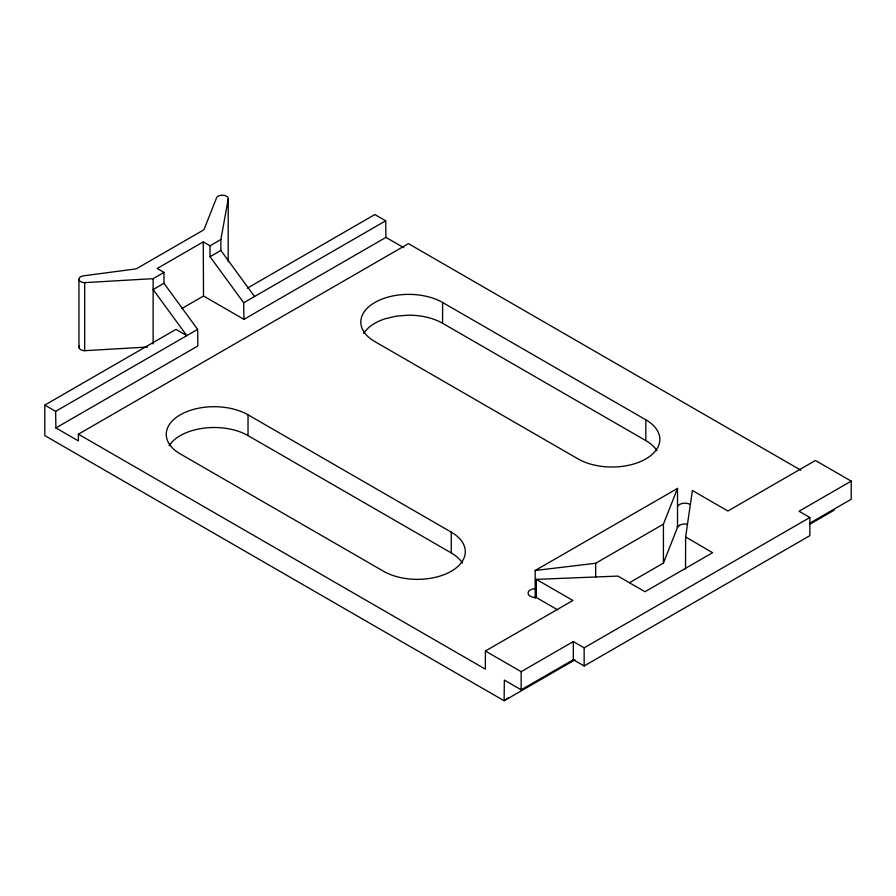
<?xml version="1.0" encoding="UTF-8"?>
<svg xmlns="http://www.w3.org/2000/svg" width="896" height="896" viewBox="0 0 896 896"><rect width="100%" height="100%" fill="white"/><g stroke="black" fill="none" stroke-linecap="round" stroke-linejoin="round"><path stroke-width="1.34" d="M685.53 569.016L685.63 536.973L692.406 490.515L727.91 511.011L815.427 460.477L851.2 481.13L851.2 499.274L809.704 523.23M78.949 347.581L78.949 279.53A6.003 3.461 0 0 1 83.485 275.822L136.192 268.878L203.93 229.768L216.754 197.333A5.992 3.461 0 0 1 223.093 195.25L224.594 195.496A5.992 3.461 0 0 1 228.2 199.147L220.864 239.546L210.034 245.795L203.258 241.886L157.192 268.486L163.968 272.395L163.968 283.282L153.126 289.542L186.794 335.63L175.952 329.381L44.8 405.093L44.8 435.602L504.101 700.75L504.358 680.098L521.158 689.819L573.317 659.702L584.158 665.963L809.872 535.651L809.872 517.496L799.042 511.246L851.2 481.13M629.541 582.658L663.421 563.091L663.421 524.149L677.522 488.421L535.181 570.494L535.181 598.282M663.421 563.091L677.522 527.363L679.426 525.358A7.661 4.424 0 0 1 686.773 524.115M504.101 700.75L508.178 697.827M78.949 279.53A6.003 3.461 0 0 0 84.672 282.643L153.126 278.656L163.968 272.395M403.693 247.632L385.941 237.384L243.947 319.357L243.69 302.781L210.034 256.693L220.864 250.432L220.864 239.546M181.686 308.616L203.515 296.016L243.947 319.357M247.307 288.187L374.842 214.547L385.683 220.808L385.941 237.384M44.8 405.093L55.642 411.354L197.624 329.381L163.968 283.282M243.69 302.781L385.683 220.808M55.642 411.354L55.899 427.93L197.882 345.957L197.624 329.381M55.899 427.93L78.389 440.922L78.389 434.19L408.43 243.645L800.901 470.232M535.181 570.494L595.672 563.259L663.421 524.149M78.389 434.19L485.386 669.166L485.386 651.022L572.914 600.488L536.334 579.376L536.334 597.52L557.57 609.784M485.386 651.022L521.158 671.675L573.317 641.558L584.158 647.819L809.872 517.496M504.851 700.336L574.885 659.893M810.051 524.115L834.142 510.205M676.995 526.747L679.426 525.358M79.33 345.968A6.003 3.461 0 0 0 84.672 350.694L147.538 347.032M536.334 579.376L617.893 576.083L644.986 591.73L712.6 552.698L685.63 536.973M442.59 302.478L645.814 419.81A47.902 27.653 0 0 1 645.814 458.92A47.902 27.653 0 0 1 578.077 458.92L374.842 341.589A47.902 27.653 0 0 1 374.842 302.478A47.902 27.653 0 0 1 442.59 302.478L442.59 323.277L645.814 440.608A47.902 27.653 0 0 1 656.958 450.71M248.024 414.803L451.259 532.134A47.902 27.653 0 0 1 451.259 571.245A47.902 27.653 0 0 1 383.51 571.245L180.286 453.914A47.902 27.653 0 0 1 180.286 414.803A47.902 27.653 0 0 1 248.024 414.803L248.024 435.602L451.259 552.933A47.902 27.653 0 0 1 462.403 563.035M220.864 250.432L254.531 296.52M203.258 241.886L203.515 296.016M677.522 488.421L677.522 527.363M645.814 419.81L645.814 440.608M595.672 563.259L595.672 577.17M584.158 647.819L584.158 665.963M573.317 641.558L573.317 659.702M521.158 671.675L521.158 689.819M451.259 532.134L451.259 552.933M228.2 199.147L228.2 261.643M210.034 245.795L210.034 256.693M153.126 278.656L153.126 343.918M84.672 282.643L84.672 350.694M169.142 445.704A47.902 27.653 0 0 1 248.024 435.602M363.698 333.379A47.902 27.653 0 0 1 384.765 318.875L396.323 316.12L408.722 315.179A47.902 27.653 0 0 1 442.59 323.277M536.334 597.52A7.706 4.446 0 0 1 528.069 593.421A7.706 4.446 0 0 1 535.181 588.65M677.522 506.565A7.661 4.424 0 0 1 690.256 504.414"/></g></svg>
